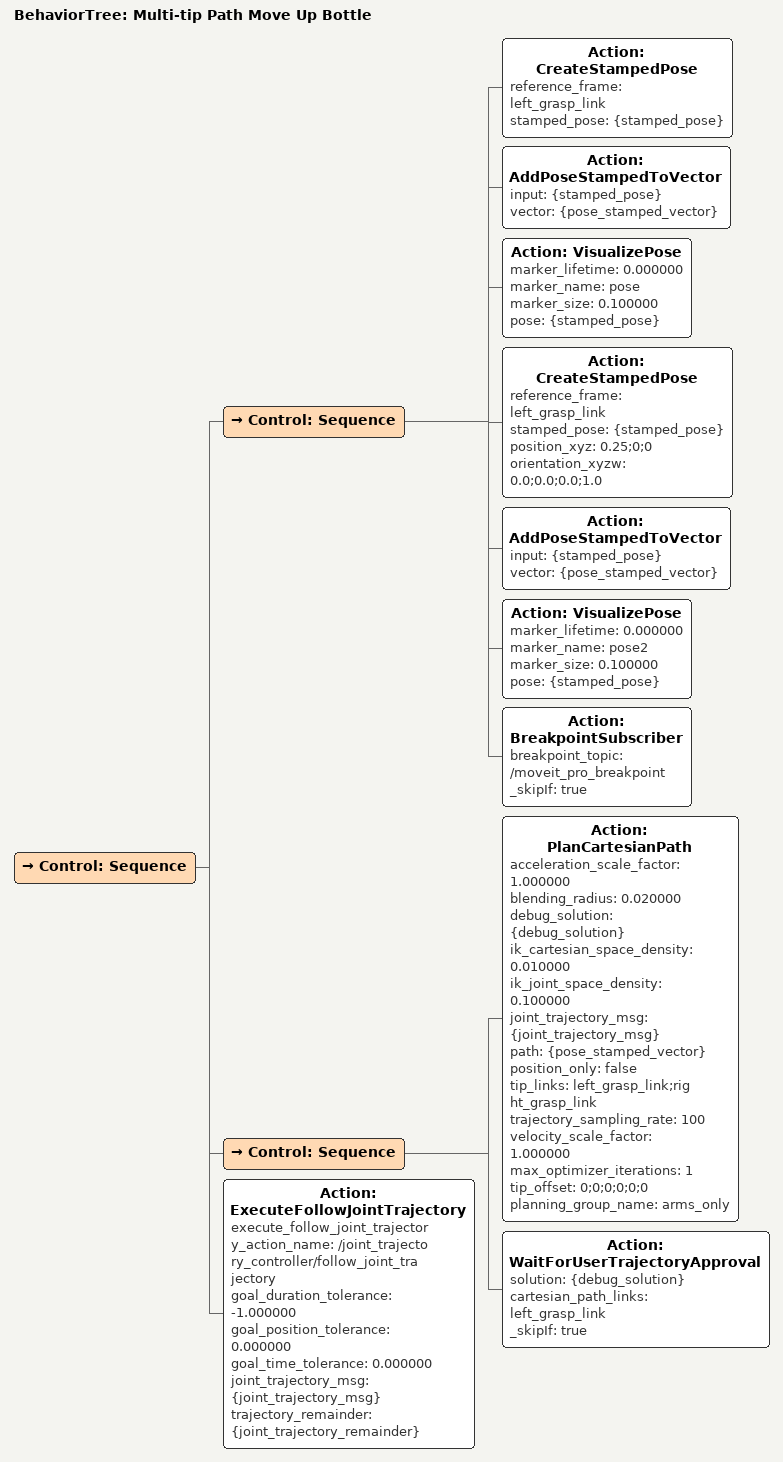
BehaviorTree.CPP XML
<?xml version="1.0" encoding="UTF-8" ?>
<root BTCPP_format="4" main_tree_to_execute="Multi-tip Path Move Up Bottle">
  <BehaviorTree ID="Multi-tip Path Move Up Bottle" _description="">
    <Control ID="Sequence">
      <Control ID="Sequence">
        <Action
          ID="CreateStampedPose"
          reference_frame="left_grasp_link"
          stamped_pose="{stamped_pose}"
        />
        <Action
          ID="AddPoseStampedToVector"
          input="{stamped_pose}"
          vector="{pose_stamped_vector}"
        />
        <Action
          ID="VisualizePose"
          marker_lifetime="0.000000"
          marker_name="pose"
          marker_size="0.100000"
          pose="{stamped_pose}"
        />
        <Action
          ID="CreateStampedPose"
          reference_frame="left_grasp_link"
          stamped_pose="{stamped_pose}"
          position_xyz="0.25;0;0"
          orientation_xyzw="0.0;0.0;0.0;1.0"
        />
        <Action
          ID="AddPoseStampedToVector"
          input="{stamped_pose}"
          vector="{pose_stamped_vector}"
        />
        <Action
          ID="VisualizePose"
          marker_lifetime="0.000000"
          marker_name="pose2"
          marker_size="0.100000"
          pose="{stamped_pose}"
        />
        <Action
          ID="BreakpointSubscriber"
          breakpoint_topic="/moveit_pro_breakpoint"
          _skipIf="true"
        />
      </Control>
      <Control ID="Sequence">
        <Action
          ID="PlanCartesianPath"
          acceleration_scale_factor="1.000000"
          blending_radius="0.020000"
          debug_solution="{debug_solution}"
          ik_cartesian_space_density="0.010000"
          ik_joint_space_density="0.100000"
          joint_trajectory_msg="{joint_trajectory_msg}"
          path="{pose_stamped_vector}"
          position_only="false"
          tip_links="left_grasp_link;right_grasp_link"
          trajectory_sampling_rate="100"
          velocity_scale_factor="1.000000"
          max_optimizer_iterations="1"
          tip_offset="0;0;0;0;0;0"
          planning_group_name="arms_only"
        />
        <Action
          ID="WaitForUserTrajectoryApproval"
          solution="{debug_solution}"
          cartesian_path_links="left_grasp_link"
          _skipIf="true"
        />
      </Control>
      <Action
        ID="ExecuteFollowJointTrajectory"
        execute_follow_joint_trajectory_action_name="/joint_trajectory_controller/follow_joint_trajectory"
        goal_duration_tolerance="-1.000000"
        goal_position_tolerance="0.000000"
        goal_time_tolerance="0.000000"
        joint_trajectory_msg="{joint_trajectory_msg}"
        trajectory_remainder="{joint_trajectory_remainder}"
      />
    </Control>
  </BehaviorTree>
</root>
